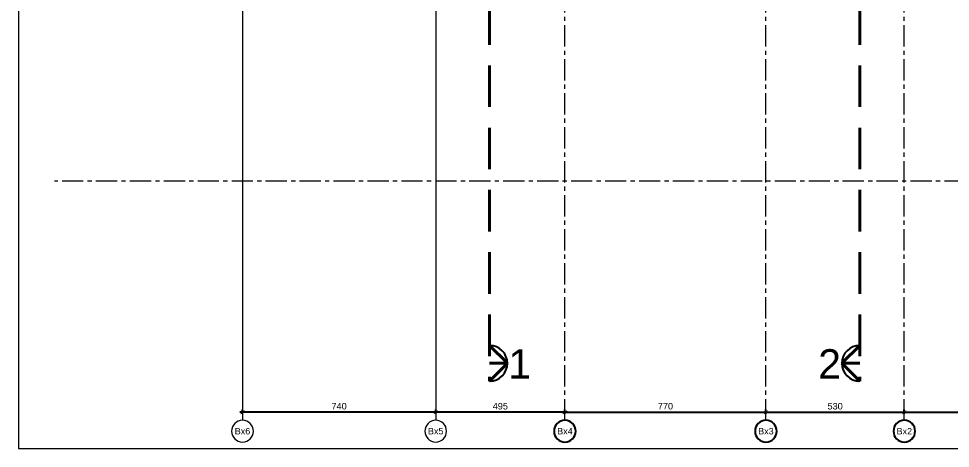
# Model space of a CAD drawing. Header units: centimetres. Extents: x 118247 to 130063, y -55119 to -48278.
# Drawn here: x 124662 to 128231, y -55119 to -53476 of the extents above; entities that cross this region are included whole.
import ezdxf
from ezdxf.enums import TextEntityAlignment as Align

# ---------------------------------------------------------------- set-up
doc = ezdxf.new("R2010")
doc.units = ezdxf.units.CM
doc.header["$LTSCALE"] = 50
doc.header["$MEASUREMENT"] = 0
for name, pattern in [('23486-A01$0${ Chain Double-Dash }', [0]), ('AXES', [2, 1.25, -0.25, 0.25, -0.25]), ('CACHE', [0.375, 0.25, -0.125]), ('DASHED2', [9.525, 6.35, -3.175])]:
    doc.linetypes.add(name, pattern=pattern)
doc.layers.get('0').update_dxf_attribs({"color": 8})
doc.layers.add('AXES', color=10, linetype='AXES')
doc.layers.add('COTE 50ème', color=1, linetype='Continuous')
doc.layers.add('FMULT', color=150, linetype='Continuous', plot=False)
doc.layers.add('HORS GEL', color=7, linetype='CACHE', lineweight=15, true_color=0x00661a)
doc.layers.add('HORS GEL COTE', color=7, linetype='Continuous', lineweight=13, true_color=0x00661a)
doc.styles.add('3.ABEA 1-50', font='arial.ttf', dxfattribs={"height": 12.5})
doc.styles.add('FN_TEXT_1.50', font='arial.ttf', dxfattribs={"height": 10})
doc.styles.add('RS_TEXT_1.50', font='arial.ttf', dxfattribs={"height": 12.5})
doc.styles.add('RS_TXT_100', font='arial.ttf', dxfattribs={"height": 25})
doc.dimstyles.new('RS_100CM_LINEAIRE', dxfattribs={"dimscale": 10, "dimtxt": 25, "dimasz": 1.5, "dimexe": 1, "dimexo": 2.5, "dimgap": 1, "dimtad": 1, "dimdec": 1, "dimrnd": 0.5, "dimdsep": 46, "dimtxsty": 'RS_TXT_100', "dimblk1": 'ARCHTICK', "dimblk2": 'ARCHTICK', "dimsah": 1, "dimcen": 2.5, "dimdle": 1, "dimclrt": 4, "dimadec": 0, "dimazin": 2, "dimtfac": 1, "dimtdec": 1, "dimtix": 1, "dimtmove": 2, "dimatfit": 3, "dimfxl": 1, "dimtolj": 1, "dimtzin": 0, "dimarcsym": 0})

# ---------------------------------------------------------------- blocks, each defined once
blk = doc.blocks.new('AXES_FN')
at = {"color": 0, "linetype": 'Continuous'}
blk.add_circle((0, 15), 22.2, dxfattribs=at)
at = {"color": 0, "style": 'FN_TEXT_1.50'}
blk.add_attdef('AXES', text='', height=12.5, dxfattribs=at).set_placement((-48.9, 20.6), align=Align.MIDDLE_CENTER)
blk = doc.blocks.new('_ArchTick')
at = {"color": 0, "linetype": 'ByBlock', "const_width": 0.15}
blk.add_lwpolyline([(-0.5, -0.5), (0.5, 0.5)], dxfattribs=at)
blk = doc.blocks.new('*D948')
at = {"layer": 'AXES', "color": 0, "linetype": 'Continuous', "lineweight": -2, "ltscale": 0.5, "transparency": 16777216}
for p, q in [((126744.4, -54981.3), (127534.4, -54981.3)), ((126754.4, -54987.4), (126754.4, -54971.3)), ((127524.4, -54987.4), (127524.4, -54971.3))]:
    blk.add_line(p, q, dxfattribs=at)
at = {"layer": 'Defpoints', "color": 0, "linetype": 'Continuous', "ltscale": 0.5, "transparency": 16777216}
for p in [(127524.4, -54981.3), (126754.4, -55012.4), (127524.4, -55012.4)]:
    blk.add_point(p, dxfattribs=at)
at = {"layer": 'AXES', "color": 0, "linetype": 'Continuous', "lineweight": -2, "ltscale": 0.5, "transparency": 16777216, "xscale": 15, "yscale": 15, "zscale": 15, "rotation": 180}
blk.add_blockref('_ArchTick', (126754.4, -54981.3), dxfattribs=at)
at = {"layer": 'AXES', "color": 0, "linetype": 'Continuous', "lineweight": -2, "ltscale": 0.5, "transparency": 16777216, "xscale": 15, "yscale": 15, "zscale": 15}
blk.add_blockref('_ArchTick', (127524.4, -54981.3), dxfattribs=at)
at = {"layer": 'AXES', "color": 4, "linetype": 'Continuous', "lineweight": 5, "ltscale": 0.5, "transparency": 16777216, "insert": (127139.4, -54958.5), "char_height": 25, "attachment_point": 5, "style": 'RS_TXT_100'}
blk.add_mtext('\\A1;770', dxfattribs=at)
blk = doc.blocks.new('*D949')
at = {"layer": 'AXES', "color": 0, "linetype": 'Continuous', "lineweight": -2, "ltscale": 0.5, "transparency": 16777216}
for p, q in [((127514.4, -54981.3), (128064.4, -54981.3)), ((127524.4, -54987.4), (127524.4, -54971.3)), ((128054.4, -54987.4), (128054.4, -54971.3))]:
    blk.add_line(p, q, dxfattribs=at)
at = {"layer": 'Defpoints', "color": 0, "linetype": 'Continuous', "ltscale": 0.5, "transparency": 16777216}
for p in [(128054.4, -54981.3), (127524.4, -55012.4), (128054.4, -55012.4)]:
    blk.add_point(p, dxfattribs=at)
at = {"layer": 'AXES', "color": 0, "linetype": 'Continuous', "lineweight": -2, "ltscale": 0.5, "transparency": 16777216, "xscale": 15, "yscale": 15, "zscale": 15, "rotation": 180}
blk.add_blockref('_ArchTick', (127524.4, -54981.3), dxfattribs=at)
at = {"layer": 'AXES', "color": 0, "linetype": 'Continuous', "lineweight": -2, "ltscale": 0.5, "transparency": 16777216, "xscale": 15, "yscale": 15, "zscale": 15}
blk.add_blockref('_ArchTick', (128054.4, -54981.3), dxfattribs=at)
at = {"layer": 'AXES', "color": 4, "linetype": 'Continuous', "lineweight": 5, "ltscale": 0.5, "transparency": 16777216, "insert": (127789.4, -54958.5), "char_height": 25, "attachment_point": 5, "style": 'RS_TXT_100'}
blk.add_mtext('\\A1;530', dxfattribs=at)
blk = doc.blocks.new('*D950')
at = {"layer": 'AXES', "color": 0, "linetype": 'Continuous', "lineweight": -2, "ltscale": 0.5, "transparency": 16777216}
for p, q in [((128044.4, -54981.3), (128834.4, -54981.3)), ((128054.4, -54987.4), (128054.4, -54971.3)), ((128824.4, -54987.4), (128824.4, -54971.3))]:
    blk.add_line(p, q, dxfattribs=at)
at = {"layer": 'Defpoints', "color": 0, "linetype": 'Continuous', "ltscale": 0.5, "transparency": 16777216}
for p in [(128824.4, -54981.3), (128054.4, -55012.4), (128824.4, -55012.4)]:
    blk.add_point(p, dxfattribs=at)
at = {"layer": 'AXES', "color": 0, "linetype": 'Continuous', "lineweight": -2, "ltscale": 0.5, "transparency": 16777216, "xscale": 15, "yscale": 15, "zscale": 15, "rotation": 180}
blk.add_blockref('_ArchTick', (128054.4, -54981.3), dxfattribs=at)
at = {"layer": 'AXES', "color": 0, "linetype": 'Continuous', "lineweight": -2, "ltscale": 0.5, "transparency": 16777216, "xscale": 15, "yscale": 15, "zscale": 15}
blk.add_blockref('_ArchTick', (128824.4, -54981.3), dxfattribs=at)
at = {"layer": 'AXES', "color": 4, "linetype": 'Continuous', "lineweight": 5, "ltscale": 0.5, "transparency": 16777216, "insert": (128439.4, -54958.5), "char_height": 25, "attachment_point": 5, "style": 'RS_TXT_100'}
blk.add_mtext('\\A1;770', dxfattribs=at)
blk = doc.blocks.new('*D935')
at = {"layer": 'Defpoints', "color": 0, "linetype": 'ByBlock', "transparency": 16777216}
for p in [(126259.4, -54981.3), (126259.4, -55012.4), (126754.4, -55012.4)]:
    blk.add_point(p, dxfattribs=at)
at = {"layer": 'HORS GEL', "color": 0, "linetype": 'ByBlock', "lineweight": -2, "transparency": 16777216}
for p, q in [((126764.4, -54981.3), (126249.4, -54981.3)), ((126259.4, -54987.4), (126259.4, -54971.3)), ((126754.4, -54987.4), (126754.4, -54971.3))]:
    blk.add_line(p, q, dxfattribs=at)
at = {"layer": 'HORS GEL', "color": 0, "linetype": 'ByBlock', "lineweight": -2, "transparency": 16777216, "xscale": 15, "yscale": 15, "zscale": 15, "rotation": 180}
blk.add_blockref('_ArchTick', (126259.4, -54981.3), dxfattribs=at)
at = {"layer": 'HORS GEL', "color": 0, "linetype": 'ByBlock', "lineweight": -2, "transparency": 16777216, "xscale": 15, "yscale": 15, "zscale": 15}
blk.add_blockref('_ArchTick', (126754.4, -54981.3), dxfattribs=at)
at = {"layer": 'HORS GEL', "color": 4, "linetype": 'ByBlock', "transparency": 16777216, "insert": (126506.9, -54958.5), "char_height": 25, "attachment_point": 5, "style": 'RS_TXT_100'}
blk.add_mtext('\\A1;495', dxfattribs=at)
blk = doc.blocks.new('*D936')
at = {"layer": 'Defpoints', "color": 0, "linetype": 'ByBlock', "transparency": 16777216}
for p in [(125519.4, -54981.3), (125519.4, -55012.4), (126259.4, -55012.4)]:
    blk.add_point(p, dxfattribs=at)
at = {"layer": 'HORS GEL', "color": 0, "linetype": 'ByBlock', "lineweight": -2, "transparency": 16777216}
for p, q in [((126269.4, -54981.3), (125509.4, -54981.3)), ((125519.4, -54987.4), (125519.4, -54971.3)), ((126259.4, -54987.4), (126259.4, -54971.3))]:
    blk.add_line(p, q, dxfattribs=at)
at = {"layer": 'HORS GEL', "color": 0, "linetype": 'ByBlock', "lineweight": -2, "transparency": 16777216, "xscale": 15, "yscale": 15, "zscale": 15, "rotation": 180}
blk.add_blockref('_ArchTick', (125519.4, -54981.3), dxfattribs=at)
at = {"layer": 'HORS GEL', "color": 0, "linetype": 'ByBlock', "lineweight": -2, "transparency": 16777216, "xscale": 15, "yscale": 15, "zscale": 15}
blk.add_blockref('_ArchTick', (126259.4, -54981.3), dxfattribs=at)
at = {"layer": 'HORS GEL', "color": 4, "linetype": 'ByBlock', "transparency": 16777216, "insert": (125889.4, -54958.5), "char_height": 25, "attachment_point": 5, "style": 'RS_TXT_100'}
blk.add_mtext('\\A1;740', dxfattribs=at)

msp = doc.modelspace()

# ---------------------------------------------------------------- linework, layer by layer
at = {"layer": 'AXES', "lineweight": 5, "ltscale": 1.3}
for p, q in [((127524.39, -55012.36), (127524.39, -49534.21)), ((128054.39, -55012.36), (128054.39, -49534.21)), ((126754.39, -55012.36), (126754.39, -51920.77)), ((129979.39, -54097.36), (124799.39, -54097.36))]:
    msp.add_line(p, q, dxfattribs=at)
at = {"layer": 'COTE 50ème', "ltscale": 0.5}
for centre, start, end in [((126465.87, -54794.22), 270, 90), ((127883.56, -54794.22), 90, 270)]:
    msp.add_arc(centre, 68.19, start, end, dxfattribs=at)
at = {"layer": 'FMULT', "lineweight": 5, "ltscale": 0.5}
msp.add_lwpolyline([(124661.97, -55119.47), (129957.73, -55119.47), (129957.73, -48775.25), (124661.97, -48775.25)], close=True, dxfattribs=at)
at = {"layer": 'HORS GEL', "linetype": '23486-A01$0${ Chain Double-Dash }', "ltscale": 1.2}
for p, q in [((125519.39, -52057.36), (125519.39, -55012.36)), ((126259.39, -52057.36), (126259.39, -55012.36))]:
    msp.add_line(p, q, dxfattribs=at)
at = {"layer": 'HORS GEL COTE', "linetype": 'DASHED2', "lineweight": 40, "ltscale": 0.5}
for p, q in [((126465.87, -49130.71), (126465.87, -54862.41)), ((127883.56, -49130.71), (127883.56, -54862.41))]:
    msp.add_line(p, q, dxfattribs=at)
at = {"layer": 'HORS GEL COTE', "lineweight": 40, "ltscale": 0.5}
for p, q in [((126534.06, -54794.22), (126465.87, -54726.03)), ((127815.36, -54794.22), (127883.56, -54726.03)), ((126534.06, -54794.22), (126465.87, -54794.22)), ((126534.06, -54794.22), (126465.87, -54862.41)), ((127815.36, -54794.22), (127883.56, -54794.22)), ((127815.36, -54794.22), (127883.56, -54862.41))]:
    msp.add_line(p, q, dxfattribs=at)

# ---------------------------------------------------------------- block references
at = {"layer": 'AXES', "linetype": 'ByBlock'}
ref = msp.add_blockref('AXES_FN', (126754.39, -55025.82), dxfattribs=dict(at, xscale=-1.875, yscale=1.875, zscale=1.875, rotation=180))
ref.add_attrib('AXES', 'Bx4', dxfattribs={"layer": '0', "color": 0, "height": 24.75, "style": 'RS_TEXT_1.50'}).set_placement((126754.39, -55053.94), align=Align.MIDDLE)
ref = msp.add_blockref('AXES_FN', (127524.39, -55025.82), dxfattribs=dict(at, xscale=-1.875, yscale=1.875, zscale=1.875, rotation=180))
ref.add_attrib('AXES', 'Bx3', dxfattribs={"layer": '0', "color": 0, "height": 24.75, "style": 'RS_TEXT_1.50'}).set_placement((127524.39, -55053.94), align=Align.MIDDLE)
ref = msp.add_blockref('AXES_FN', (128054.39, -55025.82), dxfattribs=dict(at, xscale=-1.875, yscale=1.875, zscale=1.875, rotation=180))
ref.add_attrib('AXES', 'Bx2', dxfattribs={"layer": '0', "color": 0, "height": 24.75, "style": 'RS_TEXT_1.50'}).set_placement((128054.39, -55053.95), align=Align.MIDDLE)
at = {"layer": 'HORS GEL'}
ref = msp.add_blockref('AXES_FN', (125519.39, -55025.82), dxfattribs=dict(at, xscale=-1.875, yscale=1.875, zscale=1.875, rotation=180))
ref.add_attrib('AXES', 'Bx6', dxfattribs={"layer": '0', "color": 0, "height": 24.75, "style": 'RS_TEXT_1.50'}).set_placement((125519.39, -55053.94), align=Align.MIDDLE)
ref = msp.add_blockref('AXES_FN', (126259.39, -55025.82), dxfattribs=dict(at, xscale=-1.875, yscale=1.875, zscale=1.875, rotation=180))
ref.add_attrib('AXES', 'Bx5', dxfattribs={"layer": '0', "color": 0, "height": 24.75, "style": 'RS_TEXT_1.50'}).set_placement((126259.39, -55053.94), align=Align.MIDDLE)

# ---------------------------------------------------------------- texts
at = {"layer": 'COTE 50ème', "char_height": 112.5, "width": 212.0771, "style": '3.ABEA 1-50'}
for s, insert, attachment_point in [('1', (126537.49, -54740.37), 1), ('2', (127811.94, -54740.37), 3)]:
    msp.add_mtext(s, dxfattribs=dict(at, insert=insert, attachment_point=attachment_point))

# ---------------------------------------------------------------- dimensions: what is measured, and where the dimension line sits
at = {"layer": 'AXES', "linetype": 'Continuous', "lineweight": 5, "ltscale": 0.5}
for base, p1, p2, picture, middle in [((127524.39, -54981.3), (126754.39, -55012.36), (127524.39, -55012.36), '*D948', (127139.39, -54958.53)), ((128054.39, -54981.3), (127524.39, -55012.36), (128054.39, -55012.36), '*D949', (127789.39, -54958.52)), ((128824.39, -54981.3), (128054.39, -55012.36), (128824.39, -55012.36), '*D950', (128439.39, -54958.53))]:
    dim = msp.add_linear_dim(base=base, p1=p1, p2=p2, dimstyle='RS_100CM_LINEAIRE', dxfattribs=at)
    dim.commit()
    dim.dimension.update_dxf_attribs({"geometry": picture, "text_midpoint": middle})
at = {"layer": 'HORS GEL', "linetype": 'ByBlock'}
for base, p1, p2, picture, middle in [((125519.39, -54981.3), (126259.39, -55012.36), (125519.39, -55012.36), '*D936', (125889.39, -54958.53)), ((126259.39, -54981.3), (126754.39, -55012.36), (126259.39, -55012.36), '*D935', (126506.89, -54958.53))]:
    dim = msp.add_linear_dim(base=base, p1=p1, p2=p2, dimstyle='RS_100CM_LINEAIRE', dxfattribs=at)
    dim.commit()
    dim.dimension.update_dxf_attribs({"geometry": picture, "text_midpoint": middle})

doc.saveas('drawing.dxf')
